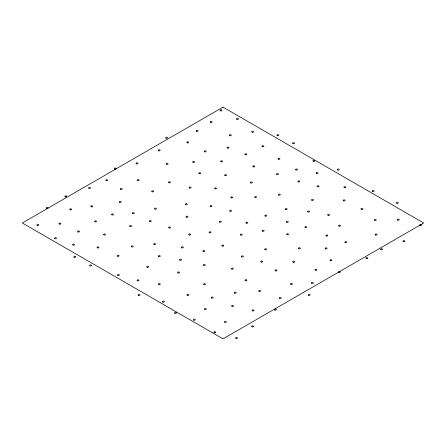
<?xml version="1.0" encoding="UTF-8"?>
<svg xmlns="http://www.w3.org/2000/svg" width="446" height="446" viewBox="0 0 446 446"><rect width="100%" height="100%" fill="white"/><g stroke="black" fill="none" stroke-linecap="round" stroke-linejoin="round"><path stroke-width="0.67" d="M223 107.129L22.3 223L223 338.871L423.7 223L223 107.129M186.406 217.18A0.97 0.563 0 0 0 187.939 216.778A0.97 0.563 0 0 0 186.567 216.215A0.97 0.563 0 0 0 186.406 217.18M119.651 202.428A0.97 0.563 0 0 0 121.184 202.027A0.97 0.563 0 0 0 119.812 201.464A0.97 0.563 0 0 0 119.651 202.428M224.806 322.291A0.97 0.563 0 0 0 226.339 321.889A0.97 0.563 0 0 0 224.968 321.326A0.97 0.563 0 0 0 224.806 322.291M240.846 235.131A0.97 0.563 0 0 0 242.301 234.646A0.97 0.563 0 0 0 240.846 234.161A0.97 0.563 0 0 0 240.846 235.131M181.845 247.842A0.97 0.563 0 0 0 183.378 247.441A0.97 0.563 0 0 0 182.007 246.878A0.97 0.563 0 0 0 181.845 247.842M193.146 162.344A0.97 0.563 0 0 0 194.601 161.853A0.97 0.563 0 0 0 193.146 161.368A0.97 0.563 0 0 0 193.146 162.344M117.621 256.221A0.97 0.563 0 0 0 119.149 255.82A0.97 0.563 0 0 0 117.783 255.257A0.97 0.563 0 0 0 117.621 256.221M204.056 284.682A0.97 0.563 0 0 0 205.511 284.197A0.97 0.563 0 0 0 204.056 283.706A0.97 0.563 0 0 0 204.056 284.682M130.076 226.512A0.97 0.563 0 0 0 131.603 226.111A0.97 0.563 0 0 0 130.232 225.548A0.97 0.563 0 0 0 130.076 226.512M73.044 245.116A0.97 0.563 0 0 0 74.499 244.631A0.97 0.563 0 0 0 73.044 244.14A0.97 0.563 0 0 0 73.044 245.116M231.201 197.879A0.97 0.563 0 0 0 232.661 197.394A0.97 0.563 0 0 0 231.201 196.909A0.97 0.563 0 0 0 231.201 197.879M94.97 221.801A0.97 0.563 0 0 0 96.503 221.4A0.97 0.563 0 0 0 95.132 220.837A0.97 0.563 0 0 0 94.97 221.801M375.593 235.031A0.97 0.563 0 0 0 377.054 234.54A0.97 0.563 0 0 0 375.593 234.055A0.97 0.563 0 0 0 375.593 235.031M137.714 180.619A0.97 0.563 0 0 0 139.174 180.134A0.97 0.563 0 0 0 137.714 179.649A0.97 0.563 0 0 0 137.714 180.619M279.675 298.424A0.97 0.563 0 0 0 281.203 298.023A0.97 0.563 0 0 0 279.837 297.46A0.97 0.563 0 0 0 279.675 298.424M245.239 154.723A0.97 0.563 0 0 0 246.772 154.316A0.97 0.563 0 0 0 245.4 153.753A0.97 0.563 0 0 0 245.239 154.723M209.508 232.779A0.97 0.563 0 0 0 211.042 232.377A0.97 0.563 0 0 0 209.67 231.809A0.97 0.563 0 0 0 209.508 232.779M136.493 163.827A0.97 0.563 0 0 0 138.02 163.426A0.97 0.563 0 0 0 136.654 162.862A0.97 0.563 0 0 0 136.493 163.827M259.098 291.355A0.97 0.563 0 0 0 260.631 290.954A0.97 0.563 0 0 0 259.26 290.391A0.97 0.563 0 0 0 259.098 291.355M70.128 209.832A0.97 0.563 0 0 0 71.661 209.425A0.97 0.563 0 0 0 70.29 208.862A0.97 0.563 0 0 0 70.128 209.832M189.634 188.05A0.97 0.563 0 0 0 191.094 187.565A0.97 0.563 0 0 0 189.634 187.08A0.97 0.563 0 0 0 189.634 188.05M361.455 209.408A0.97 0.563 0 0 0 362.916 208.923A0.97 0.563 0 0 0 361.455 208.433A0.97 0.563 0 0 0 361.455 209.408M265.141 249.766A0.97 0.563 0 0 0 266.596 249.281A0.97 0.563 0 0 0 265.141 248.796A0.97 0.563 0 0 0 265.141 249.766M293.044 143.724A0.97 0.563 0 0 0 294.505 143.238A0.97 0.563 0 0 0 293.044 142.753A0.97 0.563 0 0 0 293.044 143.724M241.855 256.924A0.97 0.563 0 0 0 243.315 256.439A0.97 0.563 0 0 0 241.855 255.954A0.97 0.563 0 0 0 241.855 256.924M117.833 275.427A0.97 0.563 0 0 0 119.366 275.02A0.97 0.563 0 0 0 117.995 274.457A0.97 0.563 0 0 0 117.833 275.427M253.283 166.871A0.97 0.563 0 0 0 254.744 166.38A0.97 0.563 0 0 0 253.283 165.895A0.97 0.563 0 0 0 253.283 166.871M339.038 226.15A0.97 0.563 0 0 0 340.493 225.665A0.97 0.563 0 0 0 339.038 225.18A0.97 0.563 0 0 0 339.038 226.15M230.086 211.231A0.97 0.563 0 0 0 231.541 210.746A0.97 0.563 0 0 0 230.086 210.261A0.97 0.563 0 0 0 230.086 211.231M255.017 197.45A0.97 0.563 0 0 0 256.55 197.048A0.97 0.563 0 0 0 255.179 196.485A0.97 0.563 0 0 0 255.017 197.45M344.362 187.666A0.97 0.563 0 0 0 345.817 187.181A0.97 0.563 0 0 0 344.362 186.696A0.97 0.563 0 0 0 344.362 187.666M147.135 267.316A0.97 0.563 0 0 0 148.596 266.825A0.97 0.563 0 0 0 147.135 266.34A0.97 0.563 0 0 0 147.135 267.316M152.075 191.78A0.97 0.563 0 0 0 153.608 191.379A0.97 0.563 0 0 0 152.237 190.816A0.97 0.563 0 0 0 152.075 191.78M225.124 175.646A0.97 0.563 0 0 0 226.579 175.161A0.97 0.563 0 0 0 225.124 174.676A0.97 0.563 0 0 0 225.124 175.646M252.007 326.846A0.97 0.563 0 0 0 253.54 326.444A0.97 0.563 0 0 0 252.168 325.881A0.97 0.563 0 0 0 252.007 326.846M338.759 272.512A0.97 0.563 0 0 0 340.292 272.11A0.97 0.563 0 0 0 338.921 271.547A0.97 0.563 0 0 0 338.759 272.512M397.787 220.14A0.97 0.563 0 0 0 399.242 219.655A0.97 0.563 0 0 0 397.787 219.17A0.97 0.563 0 0 0 397.787 220.14M236.999 119.366A0.97 0.563 0 0 0 238.454 118.881A0.97 0.563 0 0 0 236.999 118.391A0.97 0.563 0 0 0 236.999 119.366M328.144 215.29A0.97 0.563 0 0 0 329.6 214.805A0.97 0.563 0 0 0 328.144 214.314A0.97 0.563 0 0 0 328.144 215.29M54.964 238.643A0.97 0.563 0 0 0 56.497 238.242A0.97 0.563 0 0 0 55.126 237.679A0.97 0.563 0 0 0 54.964 238.643M166.525 164.245A0.97 0.563 0 0 0 168.053 163.838A0.97 0.563 0 0 0 166.681 163.275A0.97 0.563 0 0 0 166.525 164.245M262.694 231.223A0.97 0.563 0 0 0 264.149 230.738A0.97 0.563 0 0 0 262.694 230.253A0.97 0.563 0 0 0 262.694 231.223M88.977 188.312A0.97 0.563 0 0 0 90.51 187.911A0.97 0.563 0 0 0 89.139 187.342A0.97 0.563 0 0 0 88.977 188.312M196.485 131.258A0.97 0.563 0 0 0 198.013 130.856A0.97 0.563 0 0 0 196.641 130.293A0.97 0.563 0 0 0 196.485 131.258M210.668 122.41A0.97 0.563 0 0 0 212.123 121.925A0.97 0.563 0 0 0 210.668 121.44A0.97 0.563 0 0 0 210.668 122.41M187.292 142.871A0.97 0.563 0 0 0 188.747 142.386A0.97 0.563 0 0 0 187.292 141.9A0.97 0.563 0 0 0 187.292 142.871M106.181 180.652A0.97 0.563 0 0 0 107.715 180.251A0.97 0.563 0 0 0 106.343 179.682A0.97 0.563 0 0 0 106.181 180.652M234.702 293.2A0.97 0.563 0 0 0 236.157 292.715A0.97 0.563 0 0 0 234.702 292.23A0.97 0.563 0 0 0 234.702 293.2M252.603 310.895A0.97 0.563 0 0 0 254.064 310.405A0.97 0.563 0 0 0 252.603 309.92A0.97 0.563 0 0 0 252.603 310.895M366.361 258.635A0.97 0.563 0 0 0 367.822 258.145A0.97 0.563 0 0 0 366.361 257.66A0.97 0.563 0 0 0 366.361 258.635M178.021 272.946A0.97 0.563 0 0 0 179.554 272.545A0.97 0.563 0 0 0 178.183 271.982A0.97 0.563 0 0 0 178.021 272.946M131.693 246.861A0.97 0.563 0 0 0 133.226 246.46A0.97 0.563 0 0 0 131.854 245.891A0.97 0.563 0 0 0 131.693 246.861M158.821 284.637A0.97 0.563 0 0 0 160.281 284.152A0.97 0.563 0 0 0 158.821 283.667A0.97 0.563 0 0 0 158.821 284.637M316.537 173.455A0.97 0.563 0 0 0 317.998 172.97A0.97 0.563 0 0 0 316.543 172.485A0.97 0.563 0 0 0 316.537 173.455M158.692 150.837A0.97 0.563 0 0 0 160.147 150.352A0.97 0.563 0 0 0 158.692 149.867A0.97 0.563 0 0 0 158.692 150.837M278.845 195.103A0.97 0.563 0 0 0 280.3 194.618A0.97 0.563 0 0 0 278.845 194.133A0.97 0.563 0 0 0 278.845 195.103M222.309 246.08A0.97 0.563 0 0 0 223.764 245.595A0.97 0.563 0 0 0 222.309 245.11A0.97 0.563 0 0 0 222.309 246.08M265.242 216.109A0.97 0.563 0 0 0 266.702 215.624A0.97 0.563 0 0 0 265.247 215.139A0.97 0.563 0 0 0 265.242 216.109M293.234 262.27A0.97 0.563 0 0 0 294.689 261.78A0.97 0.563 0 0 0 293.234 261.295A0.97 0.563 0 0 0 293.234 262.27M103.996 234.953A0.97 0.563 0 0 0 105.529 234.546A0.97 0.563 0 0 0 104.158 233.983A0.97 0.563 0 0 0 103.996 234.953M204.675 151.83A0.97 0.563 0 0 0 206.13 151.345A0.97 0.563 0 0 0 204.675 150.854A0.97 0.563 0 0 0 204.675 151.83M305.254 227.51A0.97 0.563 0 0 0 306.787 227.109A0.97 0.563 0 0 0 305.415 226.546A0.97 0.563 0 0 0 305.254 227.51M252.124 132.172A0.97 0.563 0 0 0 253.651 131.765A0.97 0.563 0 0 0 252.285 131.202A0.97 0.563 0 0 0 252.124 132.172M187.331 295.313A0.97 0.563 0 0 0 188.864 294.912A0.97 0.563 0 0 0 187.493 294.343A0.97 0.563 0 0 0 187.331 295.313M403.429 241.704A0.97 0.563 0 0 0 404.884 241.219A0.97 0.563 0 0 0 403.429 240.734A0.97 0.563 0 0 0 403.429 241.704M330.414 260.698A0.97 0.563 0 0 0 331.869 260.213A0.97 0.563 0 0 0 330.414 259.728A0.97 0.563 0 0 0 330.414 260.698M311.815 283.394A0.97 0.563 0 0 0 313.27 282.909A0.97 0.563 0 0 0 311.815 282.424A0.97 0.563 0 0 0 311.815 283.394M278.349 159.2A0.97 0.563 0 0 0 279.882 158.798A0.97 0.563 0 0 0 278.51 158.235A0.97 0.563 0 0 0 278.349 159.2M149.811 221.623A0.97 0.563 0 0 0 151.266 221.138A0.97 0.563 0 0 0 149.811 220.653A0.97 0.563 0 0 0 149.811 221.623M231.853 269.133A0.97 0.563 0 0 0 233.386 268.726A0.97 0.563 0 0 0 232.015 268.163A0.97 0.563 0 0 0 231.853 269.133M91.218 206.805A0.97 0.563 0 0 0 92.751 206.398A0.97 0.563 0 0 0 91.38 205.835A0.97 0.563 0 0 0 91.218 206.805M37.269 225.436A0.97 0.563 0 0 0 38.802 225.035A0.97 0.563 0 0 0 37.431 224.466A0.97 0.563 0 0 0 37.269 225.436M132.724 213.601A0.97 0.563 0 0 0 134.257 213.199A0.97 0.563 0 0 0 132.886 212.636A0.97 0.563 0 0 0 132.724 213.601M154.093 244.575A0.97 0.563 0 0 0 155.626 244.168A0.97 0.563 0 0 0 154.255 243.605A0.97 0.563 0 0 0 154.093 244.575M59.329 224.065A0.97 0.563 0 0 0 60.862 223.663A0.97 0.563 0 0 0 59.491 223.1A0.97 0.563 0 0 0 59.329 224.065M374.768 220.385A0.97 0.563 0 0 0 376.223 219.895A0.97 0.563 0 0 0 374.768 219.41A0.97 0.563 0 0 0 374.768 220.385M285.691 209.598A0.97 0.563 0 0 0 287.152 209.113A0.97 0.563 0 0 0 285.696 208.628A0.97 0.563 0 0 0 285.691 209.598M262.382 146.767A0.97 0.563 0 0 0 263.837 146.282A0.97 0.563 0 0 0 262.382 145.797A0.97 0.563 0 0 0 262.382 146.767M90.12 265.961A0.97 0.563 0 0 0 91.581 265.476A0.97 0.563 0 0 0 90.125 264.985A0.97 0.563 0 0 0 90.12 265.961M290.931 284.487A0.97 0.563 0 0 0 292.392 284.002A0.97 0.563 0 0 0 290.931 283.517A0.97 0.563 0 0 0 290.931 284.487M193.843 320.161A0.97 0.563 0 0 0 195.298 319.676A0.97 0.563 0 0 0 193.843 319.191A0.97 0.563 0 0 0 193.843 320.161M154.94 209.124A0.97 0.563 0 0 0 156.395 208.639A0.97 0.563 0 0 0 154.94 208.154A0.97 0.563 0 0 0 154.94 209.124M185.781 204.647A0.97 0.563 0 0 0 187.314 204.246A0.97 0.563 0 0 0 185.943 203.683A0.97 0.563 0 0 0 185.781 204.647M277.401 135.634A0.97 0.563 0 0 0 278.856 135.149A0.97 0.563 0 0 0 277.401 134.664A0.97 0.563 0 0 0 277.401 135.634M276.921 174.603A0.97 0.563 0 0 0 278.382 174.118A0.97 0.563 0 0 0 276.921 173.633A0.97 0.563 0 0 0 276.921 174.603M65.339 196.842A0.97 0.563 0 0 0 66.794 196.357A0.97 0.563 0 0 0 65.339 195.872A0.97 0.563 0 0 0 65.339 196.842M372.644 191.579A0.97 0.563 0 0 0 374.105 191.094A0.97 0.563 0 0 0 372.644 190.604A0.97 0.563 0 0 0 372.644 191.579M211.594 298.023A0.97 0.563 0 0 0 213.127 297.621A0.97 0.563 0 0 0 211.755 297.058A0.97 0.563 0 0 0 211.594 298.023M97.418 247.887A0.97 0.563 0 0 0 98.951 247.485A0.97 0.563 0 0 0 97.579 246.917A0.97 0.563 0 0 0 97.418 247.887M275.427 270.861A0.97 0.563 0 0 0 276.96 270.46A0.97 0.563 0 0 0 275.589 269.897A0.97 0.563 0 0 0 275.427 270.861M326.31 235.99A0.97 0.563 0 0 0 327.771 235.505A0.97 0.563 0 0 0 326.31 235.014A0.97 0.563 0 0 0 326.31 235.99M298.909 248.773A0.97 0.563 0 0 0 300.364 248.288A0.97 0.563 0 0 0 298.909 247.803A0.97 0.563 0 0 0 298.909 248.773M162.784 302.093A0.97 0.563 0 0 0 164.312 301.686A0.97 0.563 0 0 0 162.946 301.122A0.97 0.563 0 0 0 162.784 302.093M250.803 182.932A0.97 0.563 0 0 0 252.33 182.531A0.97 0.563 0 0 0 250.964 181.968A0.97 0.563 0 0 0 250.803 182.932M337.661 170.004A0.97 0.563 0 0 0 339.194 169.603A0.97 0.563 0 0 0 337.823 169.04A0.97 0.563 0 0 0 337.661 170.004M311.999 200.321A0.97 0.563 0 0 0 313.454 199.836A0.97 0.563 0 0 0 311.999 199.351A0.97 0.563 0 0 0 311.999 200.321M203.777 265.459A0.97 0.563 0 0 0 205.232 264.974A0.97 0.563 0 0 0 203.777 264.489A0.97 0.563 0 0 0 203.777 265.459M168.973 182.804A0.97 0.563 0 0 0 170.433 182.319A0.97 0.563 0 0 0 168.973 181.829A0.97 0.563 0 0 0 168.973 182.804M204.865 309.479A0.97 0.563 0 0 0 206.325 308.994A0.97 0.563 0 0 0 204.865 308.509A0.97 0.563 0 0 0 204.865 309.479M343.649 200.884A0.97 0.563 0 0 0 345.104 200.399A0.97 0.563 0 0 0 343.649 199.914A0.97 0.563 0 0 0 343.649 200.884M420.165 225.537A0.97 0.563 0 0 0 421.626 225.052A0.97 0.563 0 0 0 420.165 224.567A0.97 0.563 0 0 0 420.165 225.537M345.265 242.657A0.97 0.563 0 0 0 346.72 242.172A0.97 0.563 0 0 0 345.265 241.682A0.97 0.563 0 0 0 345.265 242.657M274.898 310.003A0.97 0.563 0 0 0 276.431 309.602A0.97 0.563 0 0 0 275.059 309.039A0.97 0.563 0 0 0 274.898 310.003M214.297 332.738A0.97 0.563 0 0 0 215.752 332.253A0.97 0.563 0 0 0 214.297 331.768A0.97 0.563 0 0 0 214.297 332.738M246.359 223.173A0.97 0.563 0 0 0 247.814 222.688A0.97 0.563 0 0 0 246.359 222.203A0.97 0.563 0 0 0 246.359 223.173M174.949 313.298A0.97 0.563 0 0 0 176.482 312.891A0.97 0.563 0 0 0 175.111 312.328A0.97 0.563 0 0 0 174.949 313.298M229.829 135.723A0.97 0.563 0 0 0 231.284 135.233A0.97 0.563 0 0 0 229.829 134.748A0.97 0.563 0 0 0 229.829 135.723M245.372 280.707A0.97 0.563 0 0 0 246.906 280.305A0.97 0.563 0 0 0 245.534 279.737A0.97 0.563 0 0 0 245.372 280.707M381.113 249.771A0.97 0.563 0 0 0 382.573 249.286A0.97 0.563 0 0 0 381.113 248.796A0.97 0.563 0 0 0 381.113 249.771M287.073 234.73A0.97 0.563 0 0 0 288.529 234.245A0.97 0.563 0 0 0 287.073 233.76A0.97 0.563 0 0 0 287.073 234.73M313.393 161.285A0.97 0.563 0 0 0 314.854 160.8A0.97 0.563 0 0 0 313.393 160.315A0.97 0.563 0 0 0 313.393 161.285M199.2 173.723A0.97 0.563 0 0 0 200.733 173.316A0.97 0.563 0 0 0 199.362 172.753A0.97 0.563 0 0 0 199.2 173.723M261.127 262.053A0.97 0.563 0 0 0 262.661 261.651A0.97 0.563 0 0 0 261.289 261.088A0.97 0.563 0 0 0 261.127 262.053M308.704 295.308A0.97 0.563 0 0 0 310.165 294.817A0.97 0.563 0 0 0 308.704 294.332A0.97 0.563 0 0 0 308.704 295.308M169.09 227.99A0.97 0.563 0 0 0 170.545 227.505A0.97 0.563 0 0 0 169.09 227.02A0.97 0.563 0 0 0 169.09 227.99M220.486 110.842A0.97 0.563 0 0 0 221.941 110.357A0.97 0.563 0 0 0 220.486 109.872A0.97 0.563 0 0 0 220.486 110.842M114.884 169.084A0.97 0.563 0 0 0 116.339 168.599A0.97 0.563 0 0 0 114.884 168.109A0.97 0.563 0 0 0 114.884 169.084M298.296 181.918A0.97 0.563 0 0 0 299.751 181.433A0.97 0.563 0 0 0 298.296 180.948A0.97 0.563 0 0 0 298.296 181.918M308.03 212.012A0.97 0.563 0 0 0 309.491 211.527A0.97 0.563 0 0 0 308.03 211.036A0.97 0.563 0 0 0 308.03 212.012M179.989 260.169A0.97 0.563 0 0 0 181.522 259.767A0.97 0.563 0 0 0 180.151 259.204A0.97 0.563 0 0 0 179.989 260.169M325.636 248.879A0.97 0.563 0 0 0 327.096 248.394A0.97 0.563 0 0 0 325.636 247.909A0.97 0.563 0 0 0 325.636 248.879M315.445 270.237A0.97 0.563 0 0 0 316.9 269.752A0.97 0.563 0 0 0 315.445 269.261A0.97 0.563 0 0 0 315.445 270.237M236.057 338.419A0.97 0.563 0 0 0 237.512 337.934A0.97 0.563 0 0 0 236.057 337.449A0.97 0.563 0 0 0 236.057 338.419M138.472 295.425A0.97 0.563 0 0 0 139.999 295.023A0.97 0.563 0 0 0 138.634 294.455A0.97 0.563 0 0 0 138.472 295.425M215.05 188.859A0.97 0.563 0 0 0 216.505 188.374A0.97 0.563 0 0 0 215.05 187.889A0.97 0.563 0 0 0 215.05 188.859M396.868 203.292A0.97 0.563 0 0 0 398.323 202.807A0.97 0.563 0 0 0 396.868 202.317A0.97 0.563 0 0 0 396.868 203.292M227.527 148.111A0.97 0.563 0 0 0 228.988 147.626A0.97 0.563 0 0 0 227.527 147.141A0.97 0.563 0 0 0 227.527 148.111M210.54 206.576A0.97 0.563 0 0 0 211.995 206.085A0.97 0.563 0 0 0 210.54 205.6A0.97 0.563 0 0 0 210.54 206.576M221.06 161.803A0.97 0.563 0 0 0 222.515 161.318A0.97 0.563 0 0 0 221.06 160.833A0.97 0.563 0 0 0 221.06 161.803M77.989 231.953A0.97 0.563 0 0 0 79.516 231.552A0.97 0.563 0 0 0 78.145 230.989A0.97 0.563 0 0 0 77.989 231.953M120.671 189.355A0.97 0.563 0 0 0 122.204 188.948A0.97 0.563 0 0 0 120.833 188.385A0.97 0.563 0 0 0 120.671 189.355M166.007 138.193A0.97 0.563 0 0 0 167.54 137.792A0.97 0.563 0 0 0 166.168 137.229A0.97 0.563 0 0 0 166.007 138.193M295.999 170.004A0.97 0.563 0 0 0 297.454 169.519A0.97 0.563 0 0 0 295.999 169.034A0.97 0.563 0 0 0 295.999 170.004M219.7 222.147A0.97 0.563 0 0 0 221.227 221.746A0.97 0.563 0 0 0 219.861 221.177A0.97 0.563 0 0 0 219.7 222.147M317.591 186.762A0.97 0.563 0 0 0 319.052 186.277A0.97 0.563 0 0 0 317.591 185.787A0.97 0.563 0 0 0 317.591 186.762M46.54 208.354A0.97 0.563 0 0 0 48.073 207.953A0.97 0.563 0 0 0 46.702 207.39A0.97 0.563 0 0 0 46.54 208.354M137.496 280.818A0.97 0.563 0 0 0 139.029 280.417A0.97 0.563 0 0 0 137.658 279.854A0.97 0.563 0 0 0 137.496 280.818M232.015 306.307A0.97 0.563 0 0 0 233.542 305.9A0.97 0.563 0 0 0 232.176 305.337A0.97 0.563 0 0 0 232.015 306.307M189.182 234.964A0.97 0.563 0 0 0 190.637 234.479A0.97 0.563 0 0 0 189.182 233.994A0.97 0.563 0 0 0 189.182 234.964M203.315 251.494A0.97 0.563 0 0 0 204.775 251.009A0.97 0.563 0 0 0 203.315 250.524A0.97 0.563 0 0 0 203.315 251.494M158.731 256.556A0.97 0.563 0 0 0 160.265 256.155A0.97 0.563 0 0 0 158.893 255.591A0.97 0.563 0 0 0 158.731 256.556M74.209 257.275A0.97 0.563 0 0 0 75.742 256.868A0.97 0.563 0 0 0 74.371 256.305A0.97 0.563 0 0 0 74.209 257.275M286.817 222.303A0.97 0.563 0 0 0 288.272 221.818A0.97 0.563 0 0 0 286.817 221.333A0.97 0.563 0 0 0 286.817 222.303M111.968 214.894A0.97 0.563 0 0 0 113.501 214.493A0.97 0.563 0 0 0 112.13 213.929A0.97 0.563 0 0 0 111.968 214.894"/></g></svg>
